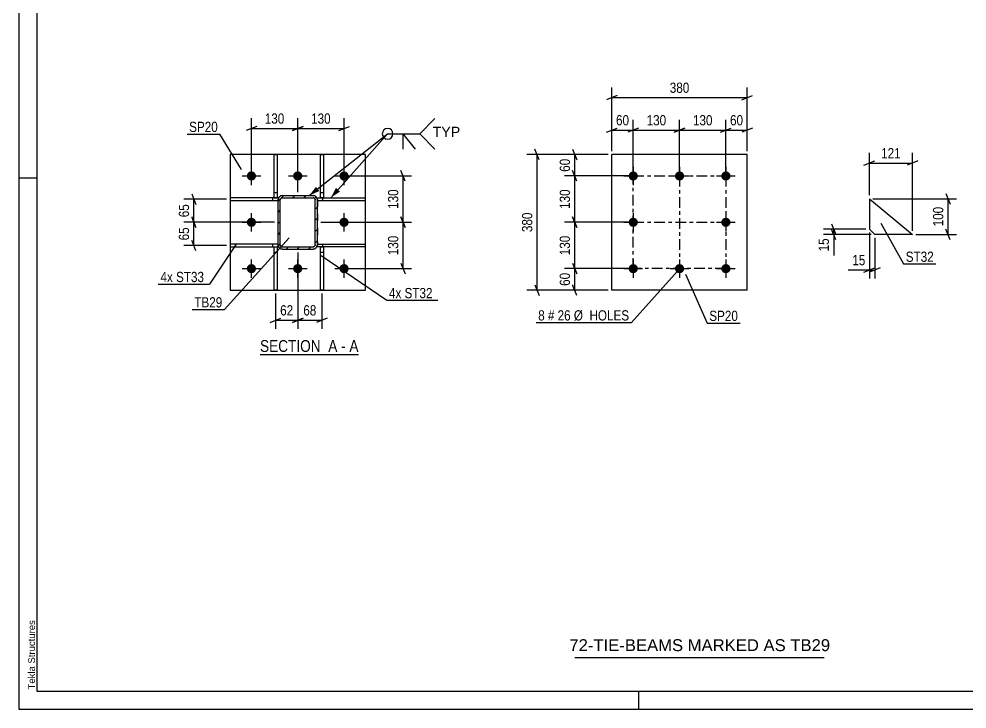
# Model space of a CAD drawing. Header units: millimetres. Extents: x 0 to 594, y 0 to 420.
# Drawn here: x 0 to 266.1, y 0 to 193.6 of the extents above; entities that cross this region are included whole.
import ezdxf

# ---------------------------------------------------------------- set-up
doc = ezdxf.new("R2010")
doc.units = ezdxf.units.MM
doc.linetypes.add('DXK_LINE_DOT2', pattern=[3.9198, 1.9599, -1.9599])
doc.linetypes.add('DXK_LINE_DOT3', pattern=[5.9187, 2.979, -0.9799, 0.9799, -0.9799])
doc.styles.add('Arial', font='ARIAL.TTF', dxfattribs={"height": 0.2})
doc.styles.add('Arial Narrow', font='ARIALN.TTF', dxfattribs={"height": 0.2})

# ---------------------------------------------------------------- blocks, each defined once
blk = doc.blocks.new('Unknown-580568482-1163')
at = {"color": 5, "linetype": 'Continuous'}
for p, q in [((0, 420), (0, 0)), ((5, 415), (5, 5)), ((5, 149), (0, 149)), ((5, 5), (589, 5)), ((174, 0), (174, 5)), ((0, 0), (594, 0))]:
    blk.add_line(p, q, dxfattribs=at)
at = {"color": 174, "linetype": 'Continuous', "style": 'Arial'}
blk.add_text('Tekla Structures', height=1.9102, rotation=90, dxfattribs=at).set_placement((4.5, 5.5))
blk = doc.blocks.new('Unknown-580568482-13 - 1405')
at = {"color": 6, "linetype": 'Continuous'}
blk.add_line((67.65, 99.45), (95.3, 99.45), dxfattribs=at)
at = {"color": 0, "linetype": 'Continuous'}
blk.add_wipeout([(85.76, 100.2), (85.76, 103.7), (67.65, 103.7), (67.65, 100.2)], dxfattribs=at)
at = {"color": 7, "linetype": 'Continuous', "style": 'Arial Narrow'}
blk.add_text('SECTION ', height=3.34, dxfattribs=at).set_placement((67.65, 100.2))
at = {"color": 0, "linetype": 'Continuous'}
blk.add_wipeout([(89.37, 100.2), (89.37, 103.7), (86.81, 103.7), (86.81, 100.2)], dxfattribs=at)
blk.add_wipeout([(91.69, 100.2), (91.69, 103.7), (90.42, 103.7), (90.42, 100.2)], dxfattribs=at)
at = {"color": 7, "linetype": 'Continuous', "style": 'Arial Narrow'}
blk.add_text('A', height=3.34, dxfattribs=at).set_placement((86.81, 100.2))
at = {"color": 0, "linetype": 'Continuous'}
blk.add_wipeout([(95.3, 100.2), (95.3, 103.7), (92.74, 103.7), (92.74, 100.2)], dxfattribs=at)
at = {"color": 7, "linetype": 'Continuous', "style": 'Arial Narrow'}
for s, p in [('-', (90.42, 100.2)), ('A', (92.74, 100.2))]:
    blk.add_text(s, height=3.34, dxfattribs=at).set_placement(p)
blk = doc.blocks.new('Part-580568482-1466 - 1405')
at = {"color": 2, "linetype": 'Continuous'}
for p, q in [((72.74, 143.48), (59.24, 143.48)), ((59.24, 143.48), (59.24, 142.68)), ((59.24, 142.68), (72.74, 142.68)), ((72.74, 143.48), (72.74, 142.88))]:
    blk.add_line(p, q, dxfattribs=at)
at = {"color": 7, "linetype": 'DXK_LINE_DOT2'}
for p, q in [((71.24, 142.68), (71.24, 143.48)), ((72.74, 142.68), (72.74, 142.88))]:
    blk.add_line(p, q, dxfattribs=at)
blk = doc.blocks.new('Part-580568482-1450 - 1405')
at = {"color": 2, "linetype": 'Continuous'}
for p, q in [((71.62, 143.49), (71.62, 155.58)), ((71.62, 155.58), (72.42, 155.58)), ((72.42, 155.58), (72.42, 143.49)), ((71.62, 143.49), (72.42, 143.49))]:
    blk.add_line(p, q, dxfattribs=at)
at = {"color": 7, "linetype": 'DXK_LINE_DOT2'}
blk.add_line((71.62, 144.99), (72.42, 144.99), dxfattribs=at)
blk = doc.blocks.new('Part-580568482-1442 - 1405')
at = {"color": 2, "linetype": 'Continuous'}
for p, q in [((71.62, 117.58), (71.62, 129.69)), ((71.62, 129.69), (72.42, 129.69)), ((72.42, 129.69), (72.42, 117.58)), ((72.42, 117.58), (71.62, 117.58))]:
    blk.add_line(p, q, dxfattribs=at)
at = {"color": 7, "linetype": 'DXK_LINE_DOT2'}
blk.add_line((71.62, 128.19), (72.42, 128.19), dxfattribs=at)
blk = doc.blocks.new('Part-580568482-1434 - 1405')
at = {"color": 2, "linetype": 'Continuous'}
for p, q in [((84.62, 117.58), (84.62, 129.69)), ((84.62, 129.69), (85.42, 129.69)), ((85.42, 129.69), (85.42, 117.58)), ((85.42, 117.58), (84.62, 117.58))]:
    blk.add_line(p, q, dxfattribs=at)
at = {"color": 7, "linetype": 'DXK_LINE_DOT2'}
blk.add_line((84.62, 128.19), (85.42, 128.19), dxfattribs=at)
blk = doc.blocks.new('Part-580568482-1476 - 1405')
at = {"color": 2, "linetype": 'Continuous'}
for p, q in [((72.74, 130.48), (59.24, 130.48)), ((59.24, 130.48), (59.24, 129.68)), ((59.24, 129.68), (71.62, 129.68)), ((72.42, 129.68), (72.74, 129.68)), ((72.74, 129.68), (72.74, 130.28))]:
    blk.add_line(p, q, dxfattribs=at)
at = {"color": 7, "linetype": 'DXK_LINE_DOT2'}
for p, q in [((71.24, 129.68), (71.24, 130.48)), ((72.74, 130.28), (72.74, 130.48)), ((71.62, 129.68), (72.42, 129.68))]:
    blk.add_line(p, q, dxfattribs=at)
blk = doc.blocks.new('Bolt-580568482-1445 - 1405')
at = {"linetype": 'Continuous'}
for points in [[(63.94, 149.58, -1), (66.54, 149.58, -1)], [(76.94, 149.58, -1), (79.54, 149.58, -1)], [(89.94, 149.58, -1), (92.54, 149.58, -1)], [(63.94, 136.58, -1), (66.54, 136.58, -1)], [(89.94, 136.58, -1), (92.54, 136.58, -1)], [(63.94, 123.58, -1), (66.54, 123.58, -1)], [(76.94, 123.58, -1), (79.54, 123.58, -1)], [(89.94, 123.58, -1), (92.54, 123.58, -1)]]:
    blk.add_hatch(color=1, dxfattribs=at).paths.add_polyline_path(points)
at = {"color": 1, "linetype": 'Continuous'}
for p, q in [((65.24, 146.98), (65.24, 152.18)), ((78.24, 146.98), (78.24, 152.18)), ((91.24, 146.98), (91.24, 152.18)), ((62.64, 149.58), (67.84, 149.58)), ((75.64, 149.58), (80.84, 149.58)), ((88.64, 149.58), (93.84, 149.58)), ((65.24, 133.98), (65.24, 139.18)), ((91.24, 133.98), (91.24, 139.18)), ((62.64, 136.58), (67.84, 136.58)), ((88.64, 136.58), (93.84, 136.58)), ((65.24, 120.98), (65.24, 126.18)), ((78.24, 120.98), (78.24, 126.18)), ((91.24, 120.98), (91.24, 126.18)), ((62.64, 123.58), (67.84, 123.58)), ((75.64, 123.58), (80.84, 123.58)), ((88.64, 123.58), (93.84, 123.58))]:
    blk.add_line(p, q, dxfattribs=at)
blk = doc.blocks.new('Part-580568482-1471 - 1405')
at = {"color": 2, "linetype": 'Continuous'}
for p, q in [((83.74, 142.87), (83.74, 143.48)), ((83.74, 143.48), (97.24, 143.48)), ((83.74, 142.68), (97.24, 142.68)), ((97.24, 142.68), (97.24, 143.48))]:
    blk.add_line(p, q, dxfattribs=at)
at = {"color": 7, "linetype": 'DXK_LINE_DOT2'}
for p, q in [((83.74, 142.87), (83.74, 142.68)), ((85.24, 142.68), (85.24, 143.48))]:
    blk.add_line(p, q, dxfattribs=at)
blk = doc.blocks.new('Part-580568482-1481 - 1405')
at = {"color": 2, "linetype": 'Continuous'}
for p, q in [((83.74, 130.48), (97.24, 130.48)), ((97.24, 129.68), (97.24, 130.48)), ((83.74, 129.68), (83.74, 130.28)), ((84.62, 129.68), (83.74, 129.68)), ((97.24, 129.68), (85.42, 129.68))]:
    blk.add_line(p, q, dxfattribs=at)
at = {"color": 7, "linetype": 'DXK_LINE_DOT2'}
for p, q in [((83.74, 130.28), (83.74, 130.48)), ((85.24, 129.68), (85.24, 130.48)), ((85.42, 129.68), (84.62, 129.68))]:
    blk.add_line(p, q, dxfattribs=at)
blk = doc.blocks.new('Part-580568482-1486 - 1405')
at = {"color": 2, "linetype": 'Continuous'}
for p, q in [((84.62, 143.49), (84.62, 155.58)), ((84.62, 155.58), (85.42, 155.58)), ((85.42, 155.58), (85.42, 143.49)), ((85.42, 143.49), (84.62, 143.49))]:
    blk.add_line(p, q, dxfattribs=at)
at = {"color": 7, "linetype": 'DXK_LINE_DOT2'}
blk.add_line((84.62, 144.99), (85.42, 144.99), dxfattribs=at)
blk = doc.blocks.new('Part-580568482-1505 - 1405')
at = {"linetype": 'Continuous'}
h = blk.add_hatch(dxfattribs=at)
h.set_pattern_fill('', scale=0.7, style=0, pattern_type=0)
h.set_pattern_definition([(45, (83.3848, 143.727), (-1.57154, 1.57154), [])])
h.paths.add_polyline_path([(83.64, 143.34), (83.38, 143.73), (83, 143.99), (82.54, 144.08), (73.94, 144.08), (73.48, 143.99), (73.09, 143.73), (72.83, 143.34), (72.74, 142.88), (72.74, 130.28), (72.83, 129.82), (73.09, 129.43), (73.48, 129.17), (73.94, 129.08), (82.54, 129.08), (83, 129.17), (83.38, 129.43), (83.64, 129.82), (83.74, 130.28), (83.74, 142.88)])
h.paths.add_polyline_path([(83.14, 130.28), (83.09, 130.05), (82.96, 129.85), (82.77, 129.72), (82.54, 129.68), (73.94, 129.68), (73.71, 129.72), (73.51, 129.85), (73.38, 130.05), (73.34, 130.28), (73.34, 142.88), (73.38, 143.11), (73.51, 143.3), (73.71, 143.43), (73.94, 143.48), (82.54, 143.48), (82.77, 143.43), (82.96, 143.3), (83.09, 143.11), (83.14, 142.88)])
at = {"color": 7, "linetype": 'DXK_LINE_DOT2'}
for p, q in [((73.48, 143.99), (73.94, 144.08)), ((73.94, 144.08), (82.54, 144.08)), ((82.54, 144.08), (83, 143.99)), ((72.74, 142.88), (72.83, 143.34)), ((72.74, 130.28), (72.74, 142.88)), ((73.38, 143.11), (73.34, 142.88)), ((73.34, 130.28), (73.34, 142.88)), ((73.51, 143.3), (73.38, 143.11)), ((73.71, 143.43), (73.51, 143.3)), ((73.94, 143.48), (73.71, 143.43)), ((73.94, 143.48), (82.54, 143.48)), ((82.77, 143.43), (82.54, 143.48)), ((82.96, 143.3), (82.77, 143.43)), ((83.09, 143.11), (82.96, 143.3)), ((83.14, 142.88), (83.09, 143.11)), ((83.14, 130.28), (83.14, 142.88)), ((83.64, 143.34), (83.74, 142.88)), ((83.74, 142.88), (83.74, 130.28)), ((72.83, 129.82), (72.74, 130.28)), ((73.34, 130.28), (73.38, 130.05)), ((73.38, 130.05), (73.51, 129.85)), ((73.94, 129.08), (73.48, 129.17)), ((73.51, 129.85), (73.71, 129.72)), ((73.71, 129.72), (73.94, 129.68)), ((73.94, 129.68), (82.54, 129.68)), ((73.94, 129.08), (82.54, 129.08)), ((82.54, 129.68), (82.77, 129.72)), ((83, 129.17), (82.54, 129.08)), ((82.77, 129.72), (82.96, 129.85)), ((82.96, 129.85), (83.09, 130.05)), ((83.09, 130.05), (83.14, 130.28)), ((83.74, 130.28), (83.64, 129.82))]:
    blk.add_line(p, q, dxfattribs=at)
at = {"color": 2, "linetype": 'Continuous'}
for p, q in [((73.94, 144.08), (73.48, 143.99)), ((73.94, 144.08), (82.54, 144.08)), ((83, 143.99), (82.54, 144.08)), ((72.83, 143.34), (72.74, 142.88)), ((72.74, 130.28), (72.74, 142.88)), ((73.34, 142.88), (73.38, 143.11)), ((73.34, 130.28), (73.34, 142.88)), ((73.38, 143.11), (73.51, 143.3)), ((73.51, 143.3), (73.71, 143.43)), ((73.71, 143.43), (73.94, 143.48)), ((73.94, 143.48), (82.54, 143.48)), ((82.54, 143.48), (82.77, 143.43)), ((82.77, 143.43), (82.96, 143.3)), ((82.96, 143.3), (83.09, 143.11)), ((83.09, 143.11), (83.14, 142.88)), ((83.14, 130.28), (83.14, 142.88)), ((83.74, 142.88), (83.64, 143.34)), ((83.74, 130.28), (83.74, 142.88)), ((72.74, 130.28), (72.83, 129.82)), ((73.38, 130.05), (73.34, 130.28)), ((73.51, 129.85), (73.38, 130.05)), ((73.48, 129.17), (73.94, 129.08)), ((73.71, 129.72), (73.51, 129.85)), ((73.94, 129.68), (73.71, 129.72)), ((73.94, 129.68), (82.54, 129.68)), ((73.94, 129.08), (82.54, 129.08)), ((82.77, 129.72), (82.54, 129.68)), ((82.54, 129.08), (83, 129.17)), ((82.96, 129.85), (82.77, 129.72)), ((83.09, 130.05), (82.96, 129.85)), ((83.14, 130.28), (83.09, 130.05)), ((83.64, 129.82), (83.74, 130.28))]:
    blk.add_line(p, q, dxfattribs=at)
at = {"color": 7, "linetype": 'DXK_LINE_DOT2'}
for centre, start, end in [((73.94, 142.88), 112.5, 157.5), ((82.54, 142.88), 22.5, 67.5), ((73.94, 130.28), 202.5, 247.5), ((82.54, 130.28), 292.5, 337.5)]:
    blk.add_arc(centre, 1.2, start, end, dxfattribs=at)
at = {"color": 2, "linetype": 'Continuous'}
for centre, start, end in [((73.94, 142.88), 112.5, 157.5), ((82.54, 142.88), 22.5, 67.5), ((73.94, 130.28), 202.5, 247.5), ((82.54, 130.28), 292.5, 337.5)]:
    blk.add_arc(centre, 1.2, start, end, dxfattribs=at)
blk = doc.blocks.new('Part-580568482-1520 - 1405')
at = {"color": 2, "linetype": 'Continuous'}
for p, q in [((97.24, 155.58), (59.24, 155.58)), ((59.24, 155.58), (59.24, 117.58)), ((97.24, 117.58), (97.24, 155.58)), ((59.24, 117.58), (97.24, 117.58))]:
    blk.add_line(p, q, dxfattribs=at)
blk = doc.blocks.new('Bolt-580568482-2206 - 2144')
at = {"linetype": 'Continuous'}
for points in [[(172.39, 150.88, -1), (172.39, 148.28, -1)], [(185.39, 150.88, -1), (185.39, 148.28, -1)], [(198.39, 150.88, -1), (198.39, 148.28, -1)], [(172.39, 137.88, -1), (172.39, 135.28, -1)], [(198.39, 137.88, -1), (198.39, 135.28, -1)], [(172.39, 124.88, -1), (172.39, 122.28, -1)], [(185.39, 124.88, -1), (185.39, 122.28, -1)], [(198.39, 124.88, -1), (198.39, 122.28, -1)]]:
    blk.add_hatch(color=1, dxfattribs=at).paths.add_polyline_path(points)
at = {"color": 1, "linetype": 'Continuous'}
for p, q in [((172.39, 152.18), (172.39, 146.98)), ((185.39, 152.18), (185.39, 146.98)), ((198.39, 152.18), (198.39, 146.98)), ((169.79, 149.58), (174.99, 149.58)), ((182.79, 149.58), (187.99, 149.58)), ((195.79, 149.58), (200.99, 149.58)), ((172.39, 139.18), (172.39, 133.98)), ((198.39, 139.18), (198.39, 133.98)), ((169.79, 136.58), (174.99, 136.58)), ((195.79, 136.58), (200.99, 136.58)), ((172.39, 126.18), (172.39, 120.98)), ((185.39, 126.18), (185.39, 120.98)), ((198.39, 126.18), (198.39, 120.98)), ((169.79, 123.58), (174.99, 123.58)), ((182.79, 123.58), (187.99, 123.58)), ((195.79, 123.58), (200.99, 123.58))]:
    blk.add_line(p, q, dxfattribs=at)
blk = doc.blocks.new('Part-580568482-2211 - 2144')
at = {"color": 2, "linetype": 'Continuous'}
for p, q in [((204.39, 155.58), (166.39, 155.58)), ((166.39, 117.58), (166.39, 155.58)), ((204.39, 117.58), (204.39, 155.58)), ((204.39, 117.58), (166.39, 117.58))]:
    blk.add_line(p, q, dxfattribs=at)
blk = doc.blocks.new('Part-580568482-1711 - 1705')
at = {"color": 2, "linetype": 'Continuous'}
for p, q in [((238.65, 143.19), (238.65, 134.69)), ((238.65, 143.19), (250.74, 133.19)), ((240.15, 133.19), (238.65, 134.69)), ((250.74, 133.19), (240.15, 133.19))]:
    blk.add_line(p, q, dxfattribs=at)
blk = doc.blocks.new('Rectangle-580568482-2299 - 2144')
at = {"color": 1, "linetype": 'DXK_LINE_DOT3'}
blk.add_lwpolyline([(172.39, 149.58), (198.39, 149.58), (198.39, 123.58), (172.39, 123.58), (172.39, 149.58)], close=True, dxfattribs=at)
blk = doc.blocks.new('Line-580568482-2284 - 2144')
at = {"color": 1, "linetype": 'DXK_LINE_DOT3'}
blk.add_line((172.39, 136.58), (198.39, 136.58), dxfattribs=at)
blk = doc.blocks.new('Line-580568482-2292 - 2144')
at = {"color": 1, "linetype": 'DXK_LINE_DOT3'}
blk.add_line((185.39, 149.58), (185.39, 123.58), dxfattribs=at)
blk = doc.blocks.new('StraightDimension-580568482-1583 - 1405')
at = {"color": 7, "linetype": 'Continuous'}
for p, q in [((78.24, 145.08), (78.24, 165.76)), ((91.24, 150.58), (91.24, 165.76)), ((79.74, 163.51), (76.74, 162.31)), ((78.24, 162.91), (91.24, 162.91)), ((89.74, 162.31), (92.74, 163.51))]:
    blk.add_line(p, q, dxfattribs=at)
at = {"color": 0}
blk.add_wipeout([(88.08, 163.66), (88.08, 167.86), (81.39, 167.86), (81.39, 163.66)], dxfattribs=at)
at = {"color": 3, "style": 'Arial Narrow'}
blk.add_text('130', height=2.863, dxfattribs=at).set_placement((81.99, 164.26))
blk = doc.blocks.new('StraightDimension-580568482-1522 - 1405')
at = {"color": 7, "linetype": 'Continuous'}
for p, q in [((78.24, 128.08), (78.24, 106.7)), ((72.02, 116.58), (72.02, 106.7)), ((70.52, 108.5), (73.52, 109.7)), ((72.02, 109.1), (78.24, 109.1)), ((79.74, 109.7), (76.74, 108.5))]:
    blk.add_line(p, q, dxfattribs=at)
at = {"color": 0}
blk.add_wipeout([(77.56, 109.85), (77.56, 114.05), (72.7, 114.05), (72.7, 109.85)], dxfattribs=at)
at = {"color": 3, "style": 'Arial Narrow'}
blk.add_text('62', height=2.863, dxfattribs=at).set_placement((73.3, 110.45))
blk = doc.blocks.new('StraightDimension-580568482-1533 - 1405')
at = {"color": 7, "linetype": 'Continuous'}
for p, q in [((78.24, 128.08), (78.24, 106.7)), ((85.02, 116.58), (85.02, 106.7)), ((76.74, 108.5), (79.74, 109.7)), ((78.24, 109.1), (85.02, 109.1)), ((86.52, 109.7), (83.52, 108.5))]:
    blk.add_line(p, q, dxfattribs=at)
at = {"color": 0}
blk.add_wipeout([(84.06, 109.85), (84.06, 114.05), (79.2, 114.05), (79.2, 109.85)], dxfattribs=at)
at = {"color": 3, "style": 'Arial Narrow'}
blk.add_text('68', height=2.863, dxfattribs=at).set_placement((79.8, 110.45))
blk = doc.blocks.new('StraightDimension-580568482-1541 - 1405')
at = {"color": 7, "linetype": 'Continuous'}
for p, q in [((48.48, 144.58), (49.68, 141.58)), ((58.24, 143.08), (46.23, 143.08)), ((49.08, 136.58), (49.08, 143.08)), ((71.74, 136.58), (46.23, 136.58)), ((49.68, 135.08), (48.48, 138.08))]:
    blk.add_line(p, q, dxfattribs=at)
at = {"color": 0}
blk.add_wipeout([(48.33, 142.26), (44.13, 142.26), (44.13, 137.4), (48.33, 137.4)], dxfattribs=at)
at = {"color": 3, "style": 'Arial Narrow'}
blk.add_text('65', height=2.863, rotation=90.0002, dxfattribs=at).set_placement((47.73, 138))
blk = doc.blocks.new('StraightDimension-580568482-1551 - 1405')
at = {"color": 7, "linetype": 'Continuous'}
for p, q in [((71.74, 136.58), (46.23, 136.58)), ((48.48, 138.08), (49.68, 135.08)), ((49.08, 130.08), (49.08, 136.58)), ((49.68, 128.58), (48.48, 131.58)), ((58.24, 130.08), (46.23, 130.08))]:
    blk.add_line(p, q, dxfattribs=at)
at = {"color": 0}
blk.add_wipeout([(48.33, 135.76), (44.13, 135.76), (44.13, 130.9), (48.33, 130.9)], dxfattribs=at)
at = {"color": 3, "style": 'Arial Narrow'}
blk.add_text('65', height=2.863, rotation=90.0002, dxfattribs=at).set_placement((47.73, 131.5))
blk = doc.blocks.new('StraightDimension-580568482-1558 - 1405')
at = {"color": 7, "linetype": 'Continuous'}
for p, q in [((92.24, 149.58), (110.2, 149.58)), ((108.4, 148.08), (107.2, 151.08)), ((107.8, 136.58), (107.8, 149.58)), ((84.74, 136.58), (110.2, 136.58)), ((107.2, 138.08), (108.4, 135.08))]:
    blk.add_line(p, q, dxfattribs=at)
at = {"color": 0}
blk.add_wipeout([(107.05, 146.42), (102.85, 146.42), (102.85, 139.74), (107.05, 139.74)], dxfattribs=at)
at = {"color": 3, "style": 'Arial Narrow'}
blk.add_text('130', height=2.863, rotation=90.0002, dxfattribs=at).set_placement((106.45, 140.34))
blk = doc.blocks.new('StraightDimension-580568482-1572 - 1405')
at = {"color": 7, "linetype": 'Continuous'}
for p, q in [((84.74, 136.58), (110.2, 136.58)), ((108.4, 135.08), (107.2, 138.08)), ((107.8, 123.58), (107.8, 136.58)), ((107.2, 125.08), (108.4, 122.08)), ((92.24, 123.58), (110.2, 123.58))]:
    blk.add_line(p, q, dxfattribs=at)
at = {"color": 0}
blk.add_wipeout([(107.05, 133.42), (102.85, 133.42), (102.85, 126.74), (107.05, 126.74)], dxfattribs=at)
at = {"color": 3, "style": 'Arial Narrow'}
blk.add_text('130', height=2.863, rotation=90.0002, dxfattribs=at).set_placement((106.45, 127.34))
blk = doc.blocks.new('StraightDimension-580568482-1593 - 1405')
at = {"color": 7, "linetype": 'Continuous'}
for p, q in [((65.24, 150.58), (65.24, 165.76)), ((78.24, 145.08), (78.24, 165.76)), ((66.74, 163.51), (63.74, 162.31)), ((65.24, 162.91), (78.24, 162.91)), ((76.74, 162.31), (79.74, 163.51))]:
    blk.add_line(p, q, dxfattribs=at)
at = {"color": 0}
blk.add_wipeout([(75.08, 163.66), (75.08, 167.86), (68.39, 167.86), (68.39, 163.66)], dxfattribs=at)
at = {"color": 3, "style": 'Arial Narrow'}
blk.add_text('130', height=2.863, dxfattribs=at).set_placement((68.99, 164.26))
blk = doc.blocks.new('StraightDimension-580568482-2270 - 2144')
at = {"color": 7, "linetype": 'Continuous'}
for p, q in [((155.37, 157.08), (156.57, 154.08)), ((165.39, 155.58), (153.12, 155.58)), ((155.97, 149.58), (155.97, 155.58)), ((171.39, 149.58), (153.12, 149.58)), ((156.57, 148.08), (155.37, 151.08))]:
    blk.add_line(p, q, dxfattribs=at)
at = {"color": 0}
blk.add_wipeout([(155.22, 155.01), (151.02, 155.01), (151.02, 150.15), (155.22, 150.15)], dxfattribs=at)
at = {"color": 3, "style": 'Arial Narrow'}
blk.add_text('60', height=2.863, rotation=90.0002, dxfattribs=at).set_placement((154.62, 150.75))
blk = doc.blocks.new('StraightDimension-580568482-3028 - 2144')
at = {"color": 7, "linetype": 'Continuous'}
for p, q in [((171.39, 136.58), (153.12, 136.58)), ((156.57, 135.08), (155.37, 138.08)), ((155.97, 123.58), (155.97, 136.58)), ((155.37, 125.08), (156.57, 122.08)), ((171.39, 123.58), (153.12, 123.58))]:
    blk.add_line(p, q, dxfattribs=at)
at = {"color": 0}
blk.add_wipeout([(155.22, 133.42), (151.02, 133.42), (151.02, 126.74), (155.22, 126.74)], dxfattribs=at)
at = {"color": 3, "style": 'Arial Narrow'}
blk.add_text('130', height=2.863, rotation=90.0002, dxfattribs=at).set_placement((154.62, 127.34))
blk = doc.blocks.new('StraightDimension-580568482-2213 - 2144')
at = {"color": 7, "linetype": 'Continuous'}
for p, q in [((146, 154.08), (144.8, 157.08)), ((165.39, 155.58), (142.55, 155.58)), ((145.4, 117.58), (145.4, 155.58)), ((165.39, 117.58), (142.55, 117.58)), ((144.8, 119.08), (146, 116.08))]:
    blk.add_line(p, q, dxfattribs=at)
at = {"color": 0}
blk.add_wipeout([(144.65, 139.92), (140.45, 139.92), (140.45, 133.24), (144.65, 133.24)], dxfattribs=at)
at = {"color": 3, "style": 'Arial Narrow'}
blk.add_text('380', height=2.863, rotation=90.0002, dxfattribs=at).set_placement((144.05, 133.84))
blk = doc.blocks.new('StraightDimension-580568482-2224 - 2144')
at = {"color": 7, "linetype": 'Continuous'}
for p, q in [((198.39, 150.58), (198.39, 165.29)), ((204.39, 156.58), (204.39, 165.29)), ((196.89, 161.84), (199.89, 163.04)), ((198.39, 162.44), (204.39, 162.44)), ((205.89, 163.04), (202.89, 161.84))]:
    blk.add_line(p, q, dxfattribs=at)
at = {"color": 0}
blk.add_wipeout([(203.82, 163.19), (203.82, 167.39), (198.96, 167.39), (198.96, 163.19)], dxfattribs=at)
at = {"color": 3, "style": 'Arial Narrow'}
blk.add_text('60', height=2.863, dxfattribs=at).set_placement((199.56, 163.79))
blk = doc.blocks.new('StraightDimension-580568482-2234 - 2144')
at = {"color": 7, "linetype": 'Continuous'}
for p, q in [((166.39, 156.58), (166.39, 165.29)), ((172.39, 150.58), (172.39, 165.29)), ((164.89, 161.84), (167.89, 163.04)), ((166.39, 162.44), (172.39, 162.44)), ((173.89, 163.04), (170.89, 161.84))]:
    blk.add_line(p, q, dxfattribs=at)
at = {"color": 0}
blk.add_wipeout([(171.82, 163.19), (171.82, 167.39), (166.96, 167.39), (166.96, 163.19)], dxfattribs=at)
at = {"color": 3, "style": 'Arial Narrow'}
blk.add_text('60', height=2.863, dxfattribs=at).set_placement((167.56, 163.79))
blk = doc.blocks.new('StraightDimension-580568482-2249 - 2144')
at = {"color": 7, "linetype": 'Continuous'}
for p, q in [((166.39, 156.58), (166.39, 174.41)), ((204.39, 156.58), (204.39, 174.41)), ((167.89, 172.16), (164.89, 170.96)), ((166.39, 171.56), (204.39, 171.56)), ((202.89, 170.96), (205.89, 172.16))]:
    blk.add_line(p, q, dxfattribs=at)
at = {"color": 0}
blk.add_wipeout([(188.73, 172.31), (188.73, 176.51), (182.05, 176.51), (182.05, 172.31)], dxfattribs=at)
at = {"color": 3, "style": 'Arial Narrow'}
blk.add_text('380', height=2.863, dxfattribs=at).set_placement((182.65, 172.91))
blk = doc.blocks.new('StraightDimension-580568482-2260 - 2144')
at = {"color": 7, "linetype": 'Continuous'}
for p, q in [((155.37, 125.08), (156.57, 122.08)), ((171.39, 123.58), (153.12, 123.58)), ((155.97, 117.58), (155.97, 123.58)), ((165.39, 117.58), (153.12, 117.58)), ((156.57, 116.08), (155.37, 119.08))]:
    blk.add_line(p, q, dxfattribs=at)
at = {"color": 0}
blk.add_wipeout([(155.22, 123.01), (151.02, 123.01), (151.02, 118.15), (155.22, 118.15)], dxfattribs=at)
at = {"color": 3, "style": 'Arial Narrow'}
blk.add_text('60', height=2.863, rotation=90.0002, dxfattribs=at).set_placement((154.62, 118.75))
blk = doc.blocks.new('StraightDimension-580568482-3006 - 2144')
at = {"color": 7, "linetype": 'Continuous'}
for p, q in [((172.39, 150.58), (172.39, 165.29)), ((185.39, 150.58), (185.39, 165.29)), ((173.89, 163.04), (170.89, 161.84)), ((172.39, 162.44), (185.39, 162.44)), ((183.89, 161.84), (186.89, 163.04))]:
    blk.add_line(p, q, dxfattribs=at)
at = {"color": 0}
blk.add_wipeout([(182.23, 163.19), (182.23, 167.39), (175.55, 167.39), (175.55, 163.19)], dxfattribs=at)
at = {"color": 3, "style": 'Arial Narrow'}
blk.add_text('130', height=2.863, dxfattribs=at).set_placement((176.15, 163.79))
blk = doc.blocks.new('StraightDimension-580568482-3008 - 2144')
at = {"color": 7, "linetype": 'Continuous'}
for p, q in [((185.39, 150.58), (185.39, 165.29)), ((198.39, 150.58), (198.39, 165.29)), ((186.89, 163.04), (183.89, 161.84)), ((185.39, 162.44), (198.39, 162.44)), ((196.89, 161.84), (199.89, 163.04))]:
    blk.add_line(p, q, dxfattribs=at)
at = {"color": 0}
blk.add_wipeout([(195.23, 163.19), (195.23, 167.39), (188.55, 167.39), (188.55, 163.19)], dxfattribs=at)
at = {"color": 3, "style": 'Arial Narrow'}
blk.add_text('130', height=2.863, dxfattribs=at).set_placement((189.15, 163.79))
blk = doc.blocks.new('StraightDimension-580568482-3030 - 2144')
at = {"color": 7, "linetype": 'Continuous'}
for p, q in [((171.39, 149.58), (153.12, 149.58)), ((156.57, 148.08), (155.37, 151.08)), ((155.97, 136.58), (155.97, 149.58)), ((171.39, 136.58), (153.12, 136.58)), ((155.37, 138.08), (156.57, 135.08))]:
    blk.add_line(p, q, dxfattribs=at)
at = {"color": 0}
blk.add_wipeout([(155.22, 146.42), (151.02, 146.42), (151.02, 139.74), (155.22, 139.74)], dxfattribs=at)
at = {"color": 3, "style": 'Arial Narrow'}
blk.add_text('130', height=2.863, rotation=90.0002, dxfattribs=at).set_placement((154.62, 140.34))
blk = doc.blocks.new('StraightDimension-580568482-1750 - 1705')
at = {"color": 7, "linetype": 'Continuous'}
for p, q in [((260.14, 144.69), (261.34, 141.69)), ((239.65, 143.19), (263.14, 143.19)), ((260.74, 133.19), (260.74, 143.19)), ((251.74, 133.19), (263.14, 133.19)), ((261.34, 131.69), (260.14, 134.69))]:
    blk.add_line(p, q, dxfattribs=at)
at = {"color": 0}
blk.add_wipeout([(259.99, 141.53), (255.79, 141.53), (255.79, 134.85), (259.99, 134.85)], dxfattribs=at)
at = {"color": 3, "style": 'Arial Narrow'}
blk.add_text('100', height=2.863, rotation=90.0002, dxfattribs=at).set_placement((259.39, 135.45))
blk = doc.blocks.new('StraightDimension-580568482-1726 - 1705')
at = {"color": 7, "linetype": 'Continuous'}
for p, q in [((228.05, 136.19), (229.25, 133.19)), ((237.65, 134.69), (225.8, 134.69)), ((239.15, 133.19), (225.8, 133.19)), ((229.25, 131.69), (228.05, 134.69)), ((228.65, 133.19), (228.65, 134.69))]:
    blk.add_line(p, q, dxfattribs=at)
at = {"color": 0}
blk.add_wipeout([(227.9, 132.67), (223.7, 132.67), (223.7, 127.81), (227.9, 127.81)], dxfattribs=at)
at = {"color": 7, "linetype": 'Continuous'}
blk.add_line((228.65, 133.19), (228.65, 127.29), dxfattribs=at)
blk.add_line((228.65, 133.19), (228.65, 127.29), dxfattribs=at)
at = {"color": 3, "style": 'Arial Narrow'}
blk.add_text('15', height=2.863, rotation=90.0002, dxfattribs=at).set_placement((227.3, 128.41))
blk = doc.blocks.new('StraightDimension-580568482-1739 - 1705')
at = {"color": 7, "linetype": 'Continuous'}
for p, q in [((238.65, 133.69), (238.65, 120.79)), ((240.15, 132.19), (240.15, 120.79)), ((237.15, 122.59), (240.15, 123.79)), ((241.65, 123.79), (238.65, 122.59)), ((238.65, 123.19), (240.15, 123.19))]:
    blk.add_line(p, q, dxfattribs=at)
at = {"color": 0}
blk.add_wipeout([(238.12, 123.94), (238.12, 128.14), (233.27, 128.14), (233.27, 123.94)], dxfattribs=at)
at = {"color": 7, "linetype": 'Continuous'}
blk.add_line((238.65, 123.19), (232.74, 123.19), dxfattribs=at)
blk.add_line((238.65, 123.19), (232.74, 123.19), dxfattribs=at)
at = {"color": 3, "style": 'Arial Narrow'}
blk.add_text('15', height=2.863, dxfattribs=at).set_placement((233.87, 124.54))
blk = doc.blocks.new('StraightDimension-580568482-1715 - 1705')
at = {"color": 7, "linetype": 'Continuous'}
for p, q in [((238.65, 144.19), (238.65, 156.04)), ((250.74, 134.19), (250.74, 156.04)), ((237.15, 152.59), (240.15, 153.79)), ((238.65, 153.19), (250.74, 153.19)), ((252.24, 153.79), (249.24, 152.59))]:
    blk.add_line(p, q, dxfattribs=at)
at = {"color": 0}
blk.add_wipeout([(248.03, 153.94), (248.03, 158.14), (241.35, 158.14), (241.35, 153.94)], dxfattribs=at)
at = {"color": 3, "style": 'Arial Narrow'}
blk.add_text('121', height=2.863, dxfattribs=at).set_placement((241.95, 154.54))
blk = doc.blocks.new('Unknown-580568482-3301')
at = {"color": 7, "linetype": 'Continuous'}
blk.add_line((156, 14.5), (226, 14.5), dxfattribs=at)
at = {"color": 7, "style": 'Arial'}
blk.add_text('72-TIE-BEAMS MARKED AS TB29', height=3.3427734, dxfattribs=at).set_placement((154.46875, 16.25))
blk = doc.blocks.new('Mark-580568482-1501 - 1405')
at = {"color": 0}
blk.add_wipeout([(57.06, 112.69), (57.06, 115.69), (49.21, 115.69), (49.21, 112.69)], dxfattribs=at)
blk.add_wipeout([(57.06, 112.69), (57.06, 115.69), (49.21, 115.69), (49.21, 112.69)], dxfattribs=at)
at = {"color": 30, "linetype": 'Continuous'}
for p in [(75.83, 132.27), (48.61, 112.09)]:
    blk.add_line(p, (57.66, 112.09), dxfattribs=at)
at = {"color": 3, "style": 'Arial Narrow'}
blk.add_text('TB29', height=2.863, dxfattribs=at).set_placement((49.21, 112.69))
blk = doc.blocks.new('Mark-580568482-1516 - 1405')
at = {"color": 0}
blk.add_wipeout([(55.8, 161.93), (55.8, 164.93), (47.76, 164.93), (47.76, 161.93)], dxfattribs=at)
blk.add_wipeout([(55.8, 161.93), (55.8, 164.93), (47.76, 164.93), (47.76, 161.93)], dxfattribs=at)
at = {"color": 30, "linetype": 'Continuous'}
for p in [(47.16, 161.33), (62.41, 151.4)]:
    blk.add_line(p, (56.4, 161.33), dxfattribs=at)
at = {"color": 3, "style": 'Arial Narrow'}
blk.add_text('SP20', height=2.863, dxfattribs=at).set_placement((47.76, 161.93))
blk = doc.blocks.new('WeldMark-580568482-1602 - 1405')
at = {"linetype": 'Continuous'}
for points in [[(84.28, 145.35), (81.46, 144.08), (83.35, 146.53)], [(90.08, 145.22), (87.53, 143.48), (88.96, 146.22)]]:
    blk.add_hatch(color=30, dxfattribs=at).paths.add_polyline_path(points)
at = {"color": 30, "linetype": 'Continuous'}
for p, q in [((81.46, 144.08), (103.47, 161.43)), ((87.53, 143.48), (103.47, 161.43)), ((103.47, 161.43), (112.47, 161.43))]:
    blk.add_line(p, q, dxfattribs=at)
at = {"color": 3, "linetype": 'Continuous'}
for q in [(111.18, 157.15), (107.75, 157.15)]:
    blk.add_line((107.75, 161.43), q, dxfattribs=at)
for start, end in [(90, 270), (270, 90)]:
    blk.add_arc((103.47, 161.43), 1.5, start, end, dxfattribs=at)
at = {"color": 0, "linetype": 'Continuous'}
blk.add_wipeout([(123.84, 160.53), (123.84, 163.53), (116.07, 163.53), (116.07, 160.53)], dxfattribs=at)
blk.add_wipeout([(123.84, 160.53), (123.84, 163.53), (116.07, 163.53), (116.07, 160.53)], dxfattribs=at)
at = {"color": 3, "linetype": 'Continuous'}
for q in [(116.75, 165.72), (116.75, 157.15)]:
    blk.add_line((112.47, 161.43), q, dxfattribs=at)
at = {"color": 3, "linetype": 'Continuous', "style": 'Arial'}
blk.add_text('TYP', height=2.865, dxfattribs=at).set_placement((116.07, 160.53))
blk = doc.blocks.new('MarkSet-580568482-1653 - 1405')
at = {"color": 0}
blk.add_wipeout([(107.31, 115.29), (107.31, 118.29), (103.84, 118.29), (103.84, 115.29)], dxfattribs=at)
blk.add_wipeout([(107.31, 115.29), (107.31, 118.29), (103.84, 118.29), (103.84, 115.29)], dxfattribs=at)
at = {"color": 30, "linetype": 'Continuous'}
blk.add_line((84.81, 127.23), (103.24, 114.69), dxfattribs=at)
at = {"color": 0}
blk.add_wipeout([(116.07, 115.29), (116.07, 118.29), (108.21, 118.29), (108.21, 115.29)], dxfattribs=at)
blk.add_wipeout([(116.07, 115.29), (116.07, 118.29), (108.21, 118.29), (108.21, 115.29)], dxfattribs=at)
at = {"color": 30, "linetype": 'Continuous'}
blk.add_line((103.24, 114.69), (117.57, 114.69), dxfattribs=at)
at = {"color": 3, "style": 'Arial Narrow'}
for s, p in [('4x', (103.84, 115.29)), ('ST32', (108.21, 115.29))]:
    blk.add_text(s, height=2.863, dxfattribs=at).set_placement(p)
blk = doc.blocks.new('MarkSet-580568482-1683 - 1405')
at = {"color": 30, "linetype": 'Continuous'}
blk.add_line((61, 130.48), (53.43, 119.21), dxfattribs=at)
at = {"color": 0}
blk.add_wipeout([(43.18, 119.81), (43.18, 122.81), (39.71, 122.81), (39.71, 119.81)], dxfattribs=at)
blk.add_wipeout([(43.18, 119.81), (43.18, 122.81), (39.71, 122.81), (39.71, 119.81)], dxfattribs=at)
blk.add_wipeout([(51.93, 119.81), (51.93, 122.81), (44.08, 122.81), (44.08, 119.81)], dxfattribs=at)
blk.add_wipeout([(51.93, 119.81), (51.93, 122.81), (44.08, 122.81), (44.08, 119.81)], dxfattribs=at)
at = {"color": 30, "linetype": 'Continuous'}
blk.add_line((39.11, 119.21), (53.43, 119.21), dxfattribs=at)
at = {"color": 3, "style": 'Arial Narrow'}
for s, p in [('4x', (39.71, 119.81)), ('ST33', (44.08, 119.81))]:
    blk.add_text(s, height=2.863, dxfattribs=at).set_placement(p)
blk = doc.blocks.new('Mark-580568482-2202 - 2144')
at = {"color": 0}
blk.add_wipeout([(147.55, 109.03), (147.55, 112.03), (145.72, 112.03), (145.72, 109.03)], dxfattribs=at)
blk.add_wipeout([(147.55, 109.03), (147.55, 112.03), (145.72, 112.03), (145.72, 109.03)], dxfattribs=at)
blk.add_wipeout([(150.27, 109.03), (150.27, 112.03), (148.45, 112.03), (148.45, 109.03)], dxfattribs=at)
blk.add_wipeout([(150.27, 109.03), (150.27, 112.03), (148.45, 112.03), (148.45, 109.03)], dxfattribs=at)
at = {"color": 3, "style": 'Arial Narrow'}
blk.add_text('8', height=2.86, dxfattribs=at).set_placement((145.72, 109.03))
at = {"color": 0}
blk.add_wipeout([(154.83, 109.03), (154.83, 112.03), (151.17, 112.03), (151.17, 109.03)], dxfattribs=at)
blk.add_wipeout([(154.83, 109.03), (154.83, 112.03), (151.17, 112.03), (151.17, 109.03)], dxfattribs=at)
at = {"color": 3, "style": 'Arial Narrow'}
blk.add_text('#', height=2.86, dxfattribs=at).set_placement((148.45, 109.03))
at = {"color": 0}
blk.add_wipeout([(171.26, 109.03), (171.26, 112.03), (155.73, 112.03), (155.73, 109.03)], dxfattribs=at)
blk.add_wipeout([(171.26, 109.03), (171.26, 112.03), (155.73, 112.03), (155.73, 109.03)], dxfattribs=at)
at = {"color": 7, "linetype": 'Continuous'}
for p in [(185.52, 123.71), (145.12, 108.43)]:
    blk.add_line(p, (171.86, 108.43), dxfattribs=at)
at = {"color": 3, "style": 'Arial Narrow'}
for s, p in [('26', (151.17, 109.03)), ('Ø  HOLES', (155.73, 109.03))]:
    blk.add_text(s, height=2.863, dxfattribs=at).set_placement(p)
blk = doc.blocks.new('Mark-580568482-2207 - 2144')
at = {"color": 0}
blk.add_wipeout([(201.76, 108.9), (201.76, 111.9), (193.73, 111.9), (193.73, 108.9)], dxfattribs=at)
blk.add_wipeout([(201.76, 108.9), (201.76, 111.9), (193.73, 111.9), (193.73, 108.9)], dxfattribs=at)
at = {"color": 30, "linetype": 'Continuous'}
for p, q in [((187.09, 122.06), (193.13, 108.3)), ((193.13, 108.3), (202.36, 108.3))]:
    blk.add_line(p, q, dxfattribs=at)
at = {"color": 3, "style": 'Arial Narrow'}
blk.add_text('SP20', height=2.863, dxfattribs=at).set_placement((193.73, 108.9))
blk = doc.blocks.new('Mark-580568482-1707 - 1705')
at = {"color": 0}
blk.add_wipeout([(256.72, 125.49), (256.72, 128.49), (248.87, 128.49), (248.87, 125.49)], dxfattribs=at)
blk.add_wipeout([(256.72, 125.49), (256.72, 128.49), (248.87, 128.49), (248.87, 125.49)], dxfattribs=at)
at = {"color": 30, "linetype": 'Continuous'}
for p, q in [((241.86, 136.35), (248.27, 124.89)), ((248.27, 124.89), (257.32, 124.89))]:
    blk.add_line(p, q, dxfattribs=at)
at = {"color": 3, "style": 'Arial Narrow'}
blk.add_text('ST32', height=2.863, dxfattribs=at).set_placement((248.87, 125.49))

msp = doc.modelspace()

# ---------------------------------------------------------------- block references
for name in ['Unknown-580568482-1163', 'Part-580568482-1520 - 1405', 'Part-580568482-1450 - 1405', 'Part-580568482-1486 - 1405', 'Part-580568482-2211 - 2144', 'Bolt-580568482-1445 - 1405', 'Bolt-580568482-2206 - 2144', 'Rectangle-580568482-2299 - 2144', 'Line-580568482-2292 - 2144', 'Part-580568482-1505 - 1405', 'Part-580568482-1466 - 1405', 'Part-580568482-1471 - 1405', 'Part-580568482-1711 - 1705', 'Line-580568482-2284 - 2144', 'Part-580568482-1476 - 1405', 'Part-580568482-1481 - 1405', 'Part-580568482-1442 - 1405', 'Part-580568482-1434 - 1405', 'Unknown-580568482-3301']:
    msp.add_blockref(name, (0, 0))

# ---------------------------------------------------------------- next in the draw order: block references
for name in ['StraightDimension-580568482-1583 - 1405', 'StraightDimension-580568482-2224 - 2144', 'StraightDimension-580568482-2270 - 2144', 'StraightDimension-580568482-1541 - 1405', 'StraightDimension-580568482-1750 - 1705', 'StraightDimension-580568482-3028 - 2144', 'StraightDimension-580568482-1522 - 1405', 'Mark-580568482-2207 - 2144', 'Unknown-580568482-13 - 1405']:
    msp.add_blockref(name, (0, 0))

# ---------------------------------------------------------------- next in the draw order: block references
for name in ['StraightDimension-580568482-1593 - 1405', 'StraightDimension-580568482-2213 - 2144', 'StraightDimension-580568482-1558 - 1405', 'StraightDimension-580568482-1551 - 1405', 'StraightDimension-580568482-1726 - 1705', 'StraightDimension-580568482-1533 - 1405']:
    msp.add_blockref(name, (0, 0))

# ---------------------------------------------------------------- next in the draw order: block references
for name in ['WeldMark-580568482-1602 - 1405', 'StraightDimension-580568482-2234 - 2144', 'Mark-580568482-1516 - 1405', 'StraightDimension-580568482-1572 - 1405', 'StraightDimension-580568482-1739 - 1705', 'Mark-580568482-1501 - 1405', 'StraightDimension-580568482-2260 - 2144']:
    msp.add_blockref(name, (0, 0))

# ---------------------------------------------------------------- next in the draw order: block references
for name in ['StraightDimension-580568482-2249 - 2144', 'StraightDimension-580568482-1715 - 1705', 'MarkSet-580568482-1683 - 1405', 'MarkSet-580568482-1653 - 1405', 'Mark-580568482-2202 - 2144']:
    msp.add_blockref(name, (0, 0))

# ---------------------------------------------------------------- next in the draw order: block references
for name in ['StraightDimension-580568482-3006 - 2144', 'Mark-580568482-1707 - 1705']:
    msp.add_blockref(name, (0, 0))

# ---------------------------------------------------------------- next in the draw order: block references
for name in ['StraightDimension-580568482-3008 - 2144', 'StraightDimension-580568482-3030 - 2144']:
    msp.add_blockref(name, (0, 0))

doc.saveas('drawing.dxf')
